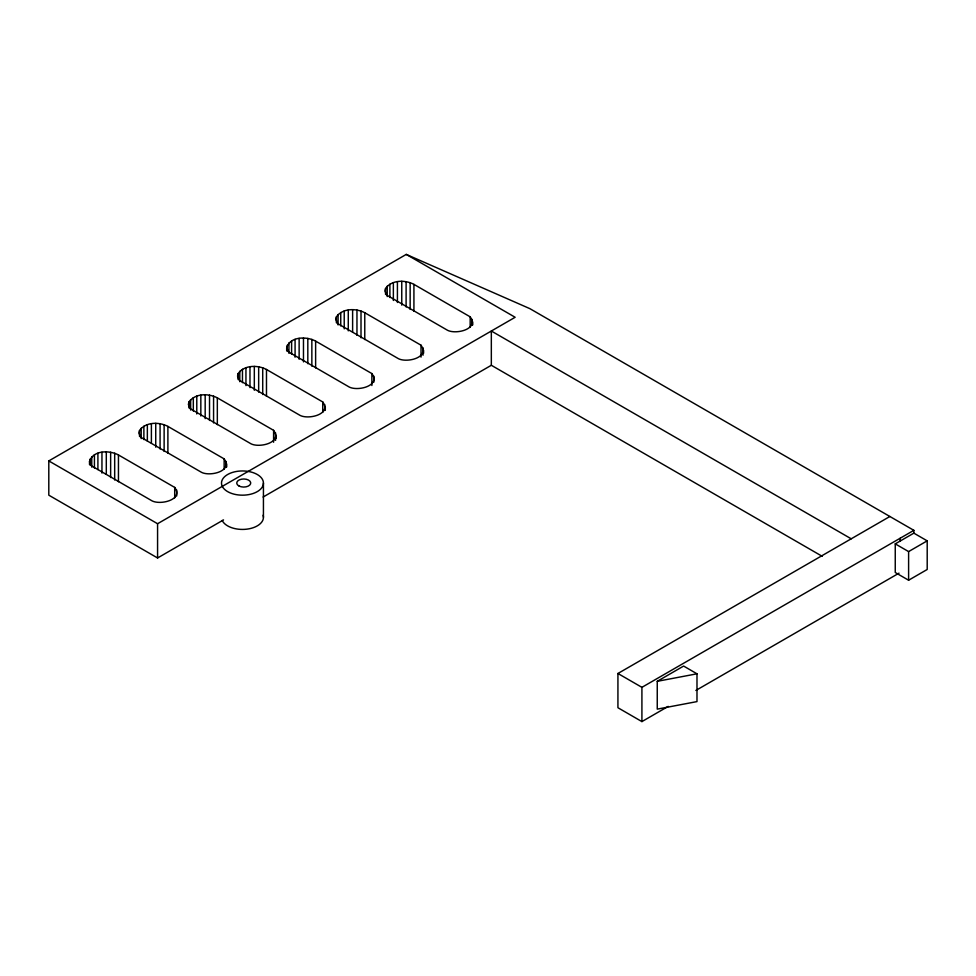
<?xml version="1.0" encoding="UTF-8"?>
<svg xmlns="http://www.w3.org/2000/svg" width="976" height="976" viewBox="0 0 976 976"><rect width="100%" height="100%" fill="white"/><g stroke="black" fill="none" stroke-linecap="round" stroke-linejoin="round"><path stroke-width="1.46" d="M89.511 461.587C92.793 450.095 109.605 450.07 118.45 454.95L174.704 487.414C183.671 499.712 160.698 505.275 152.097 500.895L91.256 465.723L89.511 461.587L89.511 464.564M139.531 430.526L138.958 433.039L140.69 437.175L201.544 472.347C210.145 476.739 233.118 471.176 224.151 458.879L167.896 426.402C159.173 421.766 145.644 421.778 139.531 430.526L139.531 436.492M188.966 401.978L188.392 404.491L190.137 408.627L250.991 443.799C259.579 448.191 282.552 442.628 273.597 430.331L217.331 397.854C208.62 393.218 195.09 393.23 188.966 401.978L188.966 407.944M238.12 373.613L237.546 376.114L239.279 380.25L300.132 415.422C308.733 419.814 331.706 414.251 322.739 401.953L266.485 369.489C257.762 364.853 244.232 364.865 238.12 373.613L238.12 379.566M286.688 347.749C289.97 336.256 306.781 336.232 315.626 341.112L371.88 373.576C380.847 385.874 357.875 391.437 349.274 387.057L288.432 351.885L286.688 347.749L286.688 350.726M336.403 316.858L335.829 319.372L337.574 323.507L398.428 358.68C407.016 363.072 429.855 357.643 421.022 345.211L364.768 312.735C356.057 308.099 342.527 308.111 336.403 316.858L336.403 322.824M385.557 288.493L384.983 290.994L386.716 295.13L447.569 330.303C456.17 334.695 479.143 329.132 470.176 316.834L413.922 284.37C405.199 279.722 391.669 279.734 385.557 288.493L385.557 294.447M657.251 681.321L683.627 666.059L696.986 673.806L696.986 701.598L657.251 709.125L657.251 681.321L696.986 673.806M223.528 519.891L157.575 557.979L48.8 495.174L48.8 460.916L406.26 254.407L529.87 308.648L913.853 530.334L913.853 533.14L895.248 543.876L895.248 572.509L908.607 580.22L927.2 569.484L927.2 540.85L913.853 533.14M48.8 460.916L157.575 523.722L515.145 317.273L406.26 254.407M263.105 497.04L491.331 365.28L822.207 556.308M668.231 706.392L641.915 721.593L617.93 707.734L617.93 673.489L889.868 516.487M617.93 673.489L641.915 687.336L913.853 530.334M895.248 543.876L908.607 551.586L927.2 540.85M695.864 690.447L899.018 573.156M851.206 538.801L491.331 331.023L491.331 365.28M908.607 551.586L908.607 580.22M900.25 538.191L900.25 540.985M641.915 687.336L641.915 721.593M472.738 321.921L472.738 324.898M472.164 319.408L472.164 325.362M470.176 316.834L470.176 327.253M423.596 350.286L423.596 353.263M423.023 347.785L423.023 355.227M421.022 345.211L421.022 357.118M413.922 284.37L413.922 311.173M410.152 282.601L410.152 309.416M406.101 281.637L406.101 306.952M401.758 281.308L401.758 305.134M397.415 281.637L397.415 302.487M393.365 282.601L393.365 300.474M389.9 284.15L389.9 297.546M387.228 286.151L387.228 296.582M373.881 376.15L373.881 382.116M371.88 373.576L371.88 385.496M364.768 312.735L364.768 339.55M361.01 310.978L361.01 337.781M356.96 310.014L356.96 335.329M352.617 309.685L352.617 332.023M348.273 310.014L348.273 330.864M344.223 310.978L344.223 328.851M340.746 312.515L340.746 325.923M338.086 314.528L338.086 324.947M325.301 407.041L325.301 410.018M324.727 404.528L324.727 410.481M322.739 401.953L322.739 412.384M315.626 341.112L315.626 367.915M311.856 339.355L311.856 366.159M307.818 338.391L307.818 363.706M303.475 338.05L303.475 361.889M299.132 338.391L299.132 359.241M295.081 339.355L295.081 357.228M291.604 340.892L291.604 354.3M288.933 342.905L288.933 353.324M287.261 345.236L287.261 351.189M276.159 435.406L276.159 438.395M275.586 432.905L275.586 440.347M273.597 430.331L273.597 442.238M266.485 369.489L266.485 396.293M263.435 483.059A20.972 12.115 0 0 1 231.971 493.551A20.972 12.115 0 0 1 231.971 472.579A20.972 12.115 0 0 1 263.435 483.059L263.435 517.317M262.715 367.732L262.715 394.536M258.664 366.756L258.664 392.084M254.321 366.427L254.321 390.254M249.978 366.756L249.978 387.606M245.94 367.732L245.94 385.593M242.463 369.27L242.463 382.665M239.791 371.27L239.791 381.701M226.713 463.954L226.713 466.931M226.139 461.453L226.139 467.406M224.151 458.879L224.151 469.297M217.331 397.854L217.331 424.67M213.573 396.097L213.573 422.913M209.523 395.134L209.523 420.449M205.18 394.804L205.18 418.631M200.836 395.134L200.836 415.983M196.786 396.097L196.786 413.97M193.309 397.635L193.309 411.042M190.649 399.648L190.649 410.066M176.705 489.989L176.705 495.954M174.704 487.414L174.704 497.845M167.896 426.402L167.896 453.218M164.127 424.645L164.127 451.449M160.076 423.682L160.076 448.997M157.575 523.722L157.575 557.979M155.733 423.352L155.733 447.179M151.39 423.682L151.39 443.043M147.352 424.645L147.352 441.03M143.875 426.183L143.875 439.59M141.203 428.196L141.203 438.614M118.45 454.95L118.45 481.754M114.68 453.193L114.68 479.997M110.642 452.217L110.642 477.545M106.299 451.888L106.299 474.238M101.955 452.217L101.955 473.079M97.905 453.193L97.905 469.578M94.428 454.731L94.428 468.138M91.756 456.731L91.756 467.162M90.085 459.074L90.085 465.027M263.117 515.206A20.972 12.115 0 0 1 247.001 529.138A20.972 12.115 0 0 1 222.199 520.452M239.096 486.048A6.991 4.038 0 0 0 250.576 483.84A6.991 4.038 0 0 0 241.523 479.192A6.991 4.038 0 0 0 239.096 486.048"/></g></svg>
